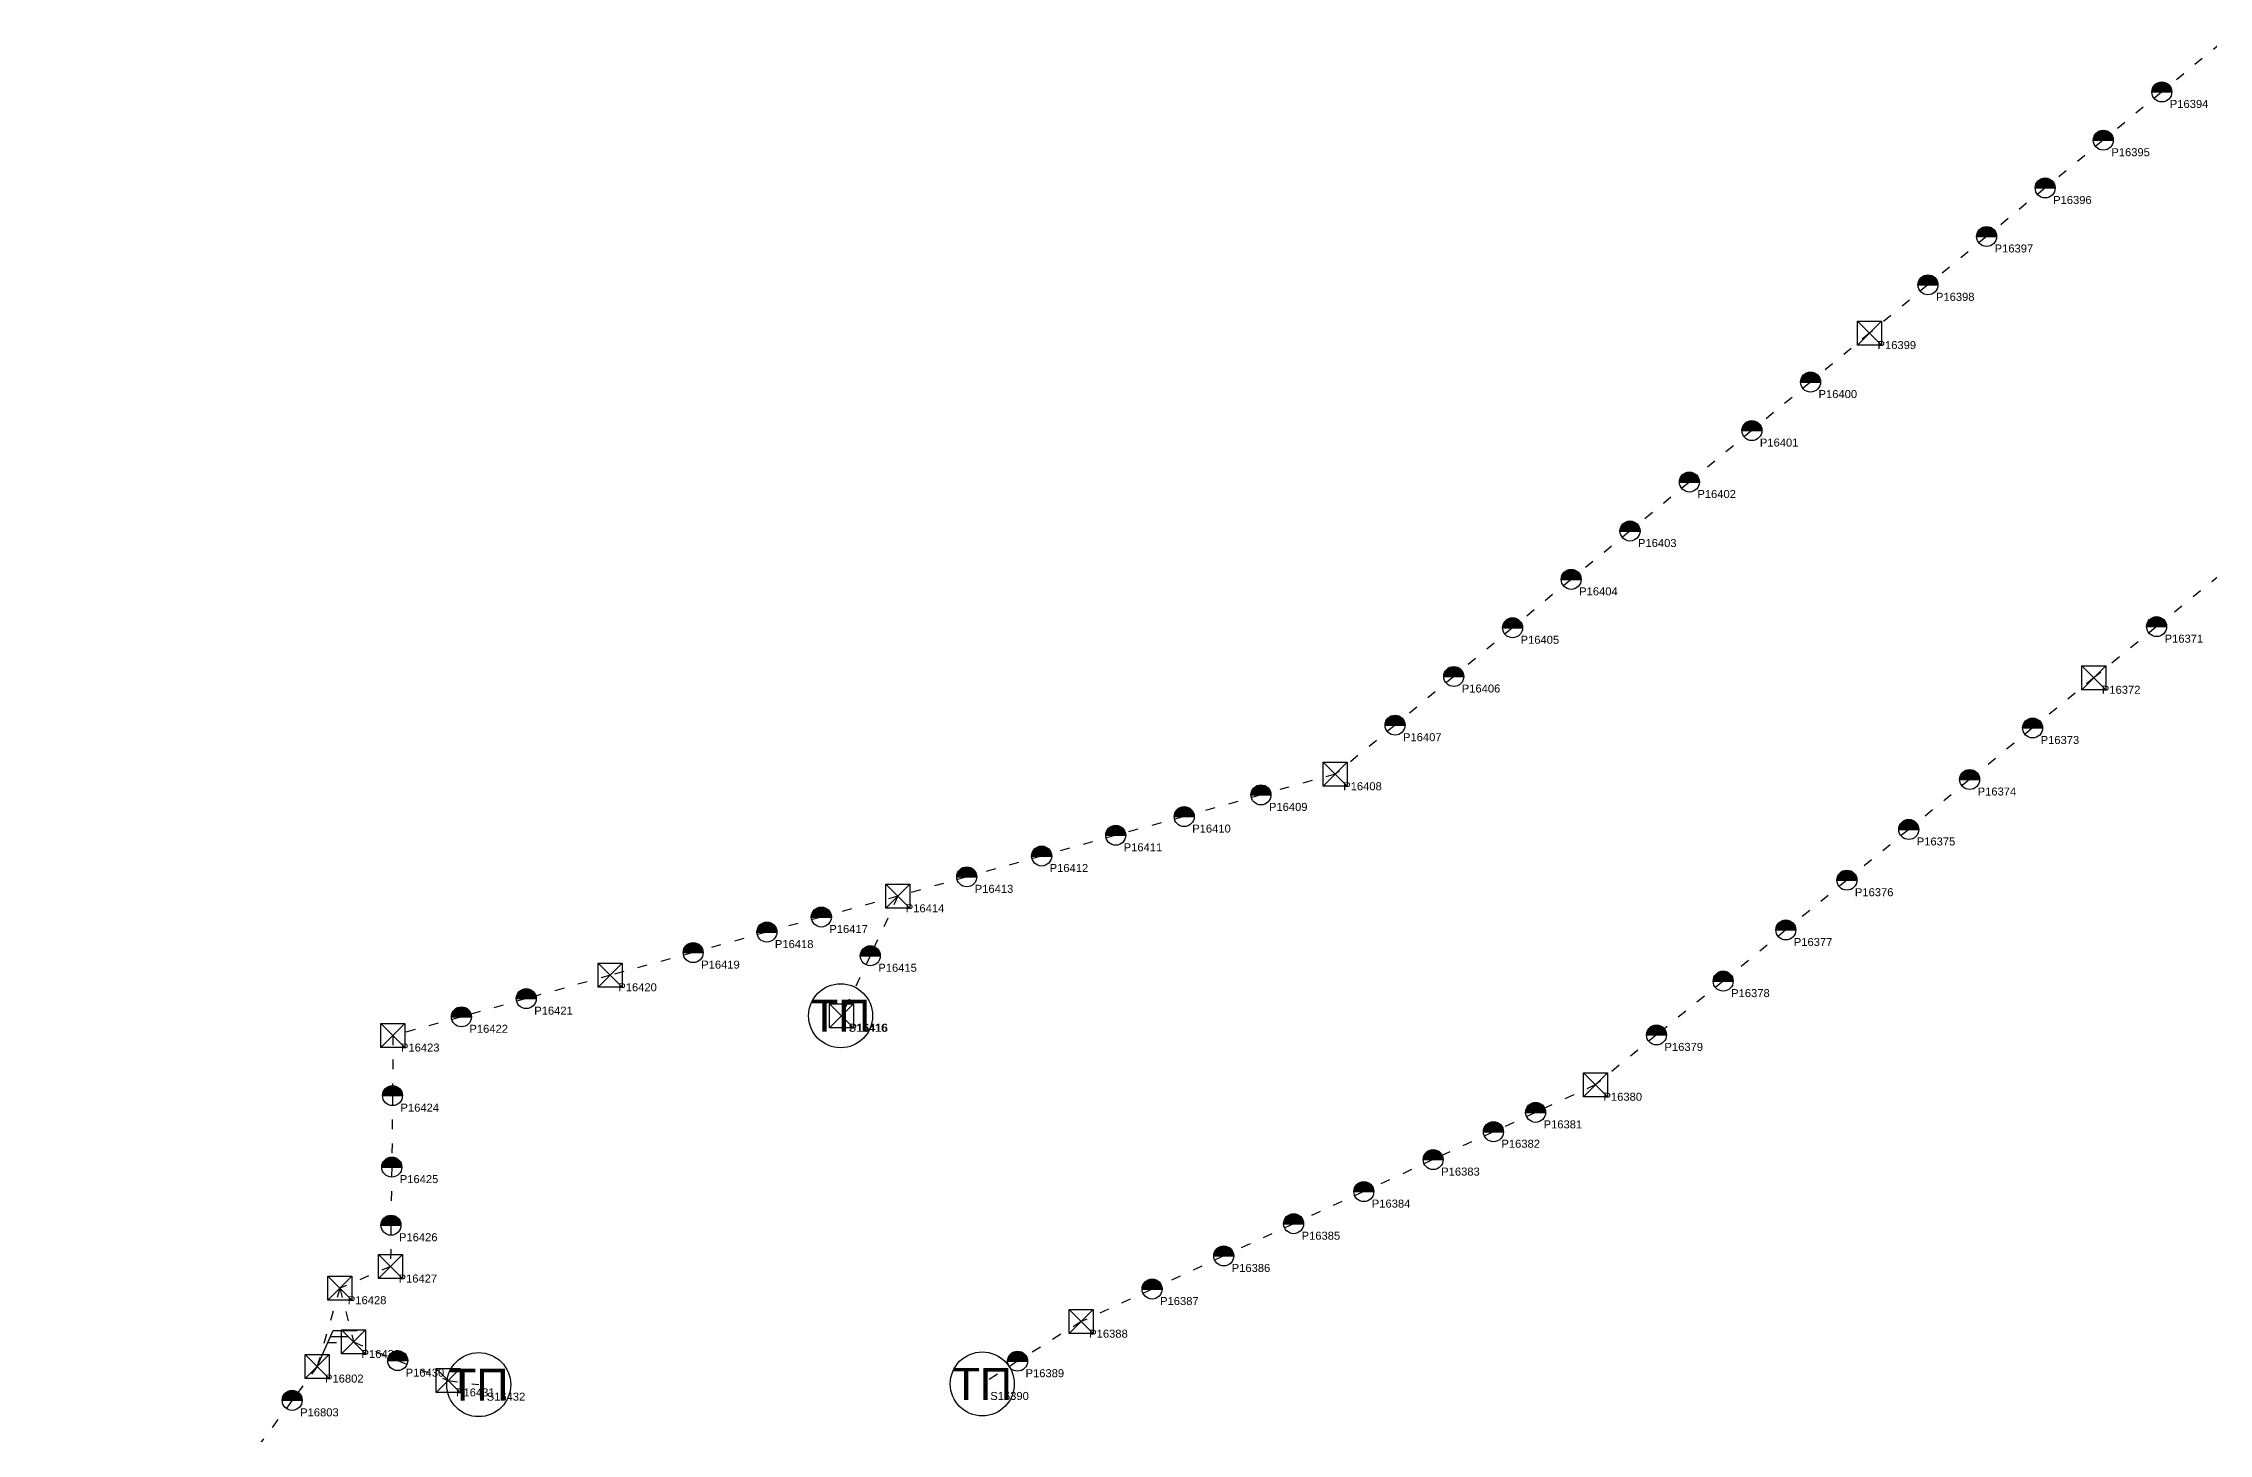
# Model space of a CAD drawing. Header units: metres. Extents: x 304124 to 313288, y 4821404 to 4834192.
# Drawn here: x 308266 to 310971, y 4829493 to 4831231 of the extents above; entities that cross this region are included whole.
import ezdxf
from ezdxf.enums import TextEntityAlignment as Align

# ---------------------------------------------------------------- set-up
doc = ezdxf.new("R2010")
doc.units = ezdxf.units.M
doc.header["$MEASUREMENT"] = 0
doc.linetypes.add('ACAD_ISO03W100', pattern=[30, 12, -18])
for name, color, linetype, lineweight in [('1_4', 7, 'Continuous', 25), ('21_2', 200, 'ACAD_ISO03W100', 25), ('28_2', 7, 'Continuous', 25), ('28_3', 7, 'Continuous', 25), ('57_2', 7, 'Continuous', 30), ('8_1', 140, 'Continuous', 25)]:
    doc.layers.add(name, color=color, linetype=linetype, lineweight=lineweight)
doc.styles.get("Standard").update_dxf_attribs({"font": 'arial.ttf', "height": 2})

# ---------------------------------------------------------------- blocks, each defined once
blk = doc.blocks.new('SECTIONALIZER-8_1')
at = {"layer": '8_1'}
for points in [[(0, 0), (2, 4.5)], [(1.33, 3), (2.43, 3)], [(1.67, 3.75), (3.86, 3.75)], [(2, 4.5), (5, 4.5)]]:
    blk.add_lwpolyline(points, dxfattribs=at)
blk = doc.blocks.new('TP-1_4')
at = {"layer": '1_4'}
blk.add_circle((0, 0), 4, dxfattribs=at)
at = {"layer": '1_4', "insert": (0, 0), "char_height": 4, "attachment_point": 5}
blk.add_mtext_dynamic_manual_height_columns('ТП', width=5.0652, gutter_width=75, heights=[0], dxfattribs=at)
at = {"layer": '1_4'}
blk.add_attdef('FIELD_ID', (4.98, 0.01), '', height=4, dxfattribs=at)
blk = doc.blocks.new('PYLON-MV-28_2')
at = {"layer": '28_2'}
blk.add_hatch(color=256, dxfattribs=at).paths.add_polyline_path([(-1.25, 0), (1.25, 0, 1)])
blk.add_line((-1.25, 0), (1.25, 0), dxfattribs=at)
blk.add_circle((0, 0), 1.25, dxfattribs=at)
blk.add_attdef('FIELD_ID', (2.57, 0), '', height=2, dxfattribs=at)
blk = doc.blocks.new('PYLON-MV-28_3')
at = {"layer": '28_3'}
blk.add_lwpolyline([(-1.5, 1.5), (1.5, 1.5), (1.5, -1.5), (-1.5, -1.5)], close=True, dxfattribs=at)
for points in [[(-1.5, 1.5), (1.5, -1.5)], [(-1.5, -1.5), (1.5, 1.5)]]:
    blk.add_lwpolyline(points, dxfattribs=at)
blk.add_attdef('FIELD_ID', (2.57, 0), '', height=2, dxfattribs=at)

msp = doc.modelspace()

# ---------------------------------------------------------------- linework, layer by layer
at = {"layer": '21_2'}
for points in [[(310986.5, 4831230.7), (310912.8, 4831169.9), (310839.7, 4831109.6), (310767, 4831049.9), (310693.9, 4830989.3), (310620.6, 4830928.9), (310547.6, 4830868.6), (310473.9, 4830807.4), (310400.6, 4830746.8), (310322.5, 4830682.5), (310248.3, 4830621.3), (310174.8, 4830560.9), (310101.6, 4830500.4), (310028.1, 4830439.5), (309954.7, 4830378.7), (309880, 4830317.4), (309787.2, 4830291.6), (309691.3, 4830264.5), (309605.7, 4830241.1), (309513.2, 4830215.2), (309419.6, 4830189.2), (309333.4, 4830164.9)], [(310984.6, 4830565.3), (310906.3, 4830501.8), (310827.9, 4830437.9), (310751.4, 4830375.2), (310672.7, 4830310.8), (310596.6, 4830248.4), (310519.3, 4830185), (310443, 4830122.8), (310364.7, 4830058.9), (310281.4, 4829991.7), (310205.2, 4829929.4), (310130.4, 4829894.9), (310077.7, 4829870.7), (310002.4, 4829835.9), (309915.7, 4829795.9), (309828, 4829755.8), (309740.7, 4829715.5), (309651.2, 4829674.2), (309562.6, 4829633.4), (309483.1, 4829584), (309439, 4829555.6)], [(309333.4, 4830164.9), (309237.9, 4830139), (309169.9, 4830120.2), (309077.8, 4830094.5), (308974.2, 4830066.2), (308869.2, 4830037), (308788.2, 4830014.3), (308702.7, 4829990.9), (308702.1, 4829915.8), (308701.2, 4829826.5), (308700.2, 4829753.9), (308699.7, 4829702.3), (308636.3, 4829675.2)], [(309333.4, 4830164.9), (309299.1, 4830090.6), (309263, 4830015.6)], [(308636.3, 4829675.2), (308607.8, 4829577.3)], [(308636.3, 4829675.2), (308653.4, 4829608), (308708.6, 4829584.7), (308771.5, 4829560), (308809.8, 4829554.7)], [(308607.8, 4829577.3), (308576.7, 4829535.1), (308520.8, 4829459.7), (308464.9, 4829385.8), (308408.6, 4829308.2), (308353.1, 4829233.1), (308303.7, 4829165.8), (308283.3, 4829088.9), (308265.8, 4829023.2)]]:
    msp.add_lwpolyline(points, dxfattribs=at)

# ---------------------------------------------------------------- block references
at = {"layer": '1_4', "xscale": 10, "yscale": 10}
for p in [(309262, 4830015.6), (308809.8, 4829554.7), (309439, 4829555.6)]:
    msp.add_blockref('TP-1_4', p, dxfattribs=at)
at = {"layer": '28_2', "xscale": 10, "yscale": 10}
for p in [(310912.8, 4831169.9), (310839.7, 4831109.6), (310767, 4831049.9), (310693.9, 4830989.3), (310620.6, 4830928.9), (310473.9, 4830807.4), (310400.6, 4830746.8), (310322.5, 4830682.5), (310248.3, 4830621.3), (310174.8, 4830560.9), (310101.6, 4830500.4), (310906.3, 4830501.8), (310028.1, 4830439.5), (309954.7, 4830378.7), (310751.4, 4830375.2), (310672.7, 4830310.8), (309787.2, 4830291.6), (309691.3, 4830264.5), (310596.6, 4830248.4), (309605.7, 4830241.1), (309513.2, 4830215.2), (309419.6, 4830189.2), (310519.3, 4830185), (309237.9, 4830139), (309169.9, 4830120.2), (310443, 4830122.8), (309077.8, 4830094.5), (309299.1, 4830090.6), (310364.7, 4830058.9), (308869.2, 4830037), (308788.2, 4830014.3), (310281.4, 4829991.7), (308702.1, 4829915.8), (310077.7, 4829870.7), (310130.4, 4829894.9), (308701.2, 4829826.5), (310002.4, 4829835.9), (309915.7, 4829795.9), (308700.2, 4829753.9), (309828, 4829755.8), (309740.7, 4829715.5), (309651.2, 4829674.2), (308708.6, 4829584.7), (309483.1, 4829584), (308576.7, 4829535.1)]:
    msp.add_blockref('PYLON-MV-28_2', p, dxfattribs=at)
at = {"layer": '28_3', "xscale": 10, "yscale": 10}
for p in [(310547.6, 4830868.6), (310827.9, 4830437.9), (309880, 4830317.4), (309333.4, 4830164.9), (308974.2, 4830066.2), (309263, 4830015.6), (308702.7, 4829990.9), (310205.2, 4829929.4), (308699.7, 4829702.3), (308636.3, 4829675.2), (309562.6, 4829633.4), (308653.4, 4829608), (308607.8, 4829577.3), (308771.5, 4829560)]:
    msp.add_blockref('PYLON-MV-28_3', p, dxfattribs=at)
at = {"layer": '8_1', "xscale": 10, "yscale": 10}
msp.add_blockref('SECTIONALIZER-8_1', (308607.8, 4829577.3), dxfattribs=at)

# ---------------------------------------------------------------- texts
at = {"layer": '57_2'}
for s, p in [('P16394', (310922.8, 4831159.9)), ('P16395', (310849.7, 4831099.6)), ('P16396', (310777, 4831039.9)), ('P16397', (310703.9, 4830979.3)), ('P16398', (310630.6, 4830918.9)), ('P16399', (310557.6, 4830858.6)), ('P16400', (310483.9, 4830797.4)), ('P16401', (310410.6, 4830736.8)), ('P16402', (310332.5, 4830672.5)), ('P16403', (310258.3, 4830611.3)), ('P16404', (310184.8, 4830550.9)), ('P16405', (310111.6, 4830490.4)), ('P16371', (310916.3, 4830491.8)), ('P16406', (310038.1, 4830429.5)), ('P16372', (310837.9, 4830427.9)), ('P16407', (309964.7, 4830368.7)), ('P16373', (310761.4, 4830365.2)), ('P16408', (309890, 4830307.4)), ('P16374', (310682.7, 4830300.8)), ('P16409', (309797.2, 4830281.6)), ('P16410', (309701.3, 4830254.5)), ('P16375', (310606.6, 4830238.4)), ('P16412', (309523.2, 4830205.2)), ('P16411', (309615.7, 4830231.1)), ('P16413', (309429.6, 4830179.2)), ('P16414', (309343.4, 4830154.9)), ('P16376', (310529.3, 4830175)), ('P16417', (309247.9, 4830129)), ('P16418', (309179.9, 4830110.2)), ('P16377', (310453, 4830112.8)), ('P16419', (309087.8, 4830084.5)), ('P16415', (309309.1, 4830080.6)), ('P16420', (308984.2, 4830056.2)), ('P16378', (310374.7, 4830048.9)), ('P16421', (308879.2, 4830027)), ('P16422', (308798.2, 4830004.3)), ('S16416', (309272, 4830005.6)), ('P16416', (309273, 4830005.6)), ('P16423', (308712.7, 4829980.9)), ('P16379', (310291.4, 4829981.7)), ('P16380', (310215.2, 4829919.4)), ('P16424', (308712.1, 4829905.8)), ('P16381', (310140.4, 4829884.9)), ('P16382', (310087.7, 4829860.7)), ('P16425', (308711.2, 4829816.5)), ('P16383', (310012.4, 4829825.9)), ('P16384', (309925.7, 4829785.9)), ('P16385', (309838, 4829745.8)), ('P16426', (308710.2, 4829743.9)), ('P16427', (308709.7, 4829692.3)), ('P16386', (309750.7, 4829705.5)), ('P16428', (308646.3, 4829665.2)), ('P16387', (309661.2, 4829664.2)), ('P16388', (309572.6, 4829623.4)), ('P16429', (308663.4, 4829598)), ('P16802', (308617.8, 4829567.3)), ('P16430', (308718.6, 4829574.7)), ('P16389', (309493.1, 4829574)), ('P16431', (308781.5, 4829550)), ('S16432', (308819.8, 4829544.7)), ('S16390', (309449, 4829545.6)), ('P16803', (308586.7, 4829525.1))]:
    msp.add_text(s, height=10, dxfattribs=at).set_placement(p, align=Align.TOP_LEFT)

doc.saveas('drawing.dxf')
